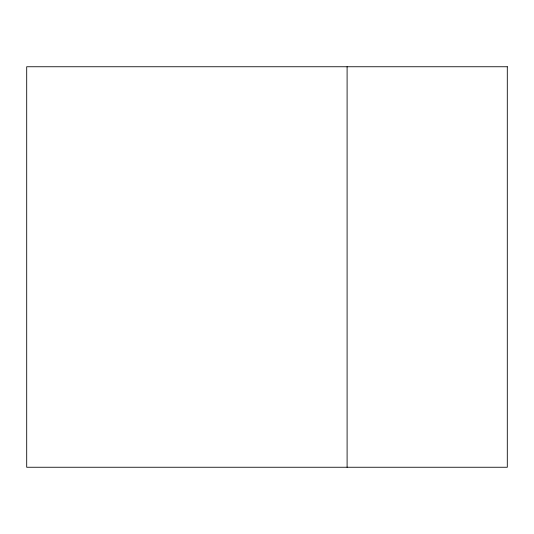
<?xml version="1.0" encoding="UTF-8"?>
<svg xmlns="http://www.w3.org/2000/svg" width="534" height="534" viewBox="0 0 534 534"><rect width="100%" height="100%" fill="white"/><g stroke="black" fill="none" stroke-linecap="round" stroke-linejoin="round"><path stroke-width="0.8" d="M347.1 66.75L347.1 467.25M507.3 66.75L26.7 66.75L26.7 467.25L507.3 467.25L507.3 66.75"/></g></svg>
